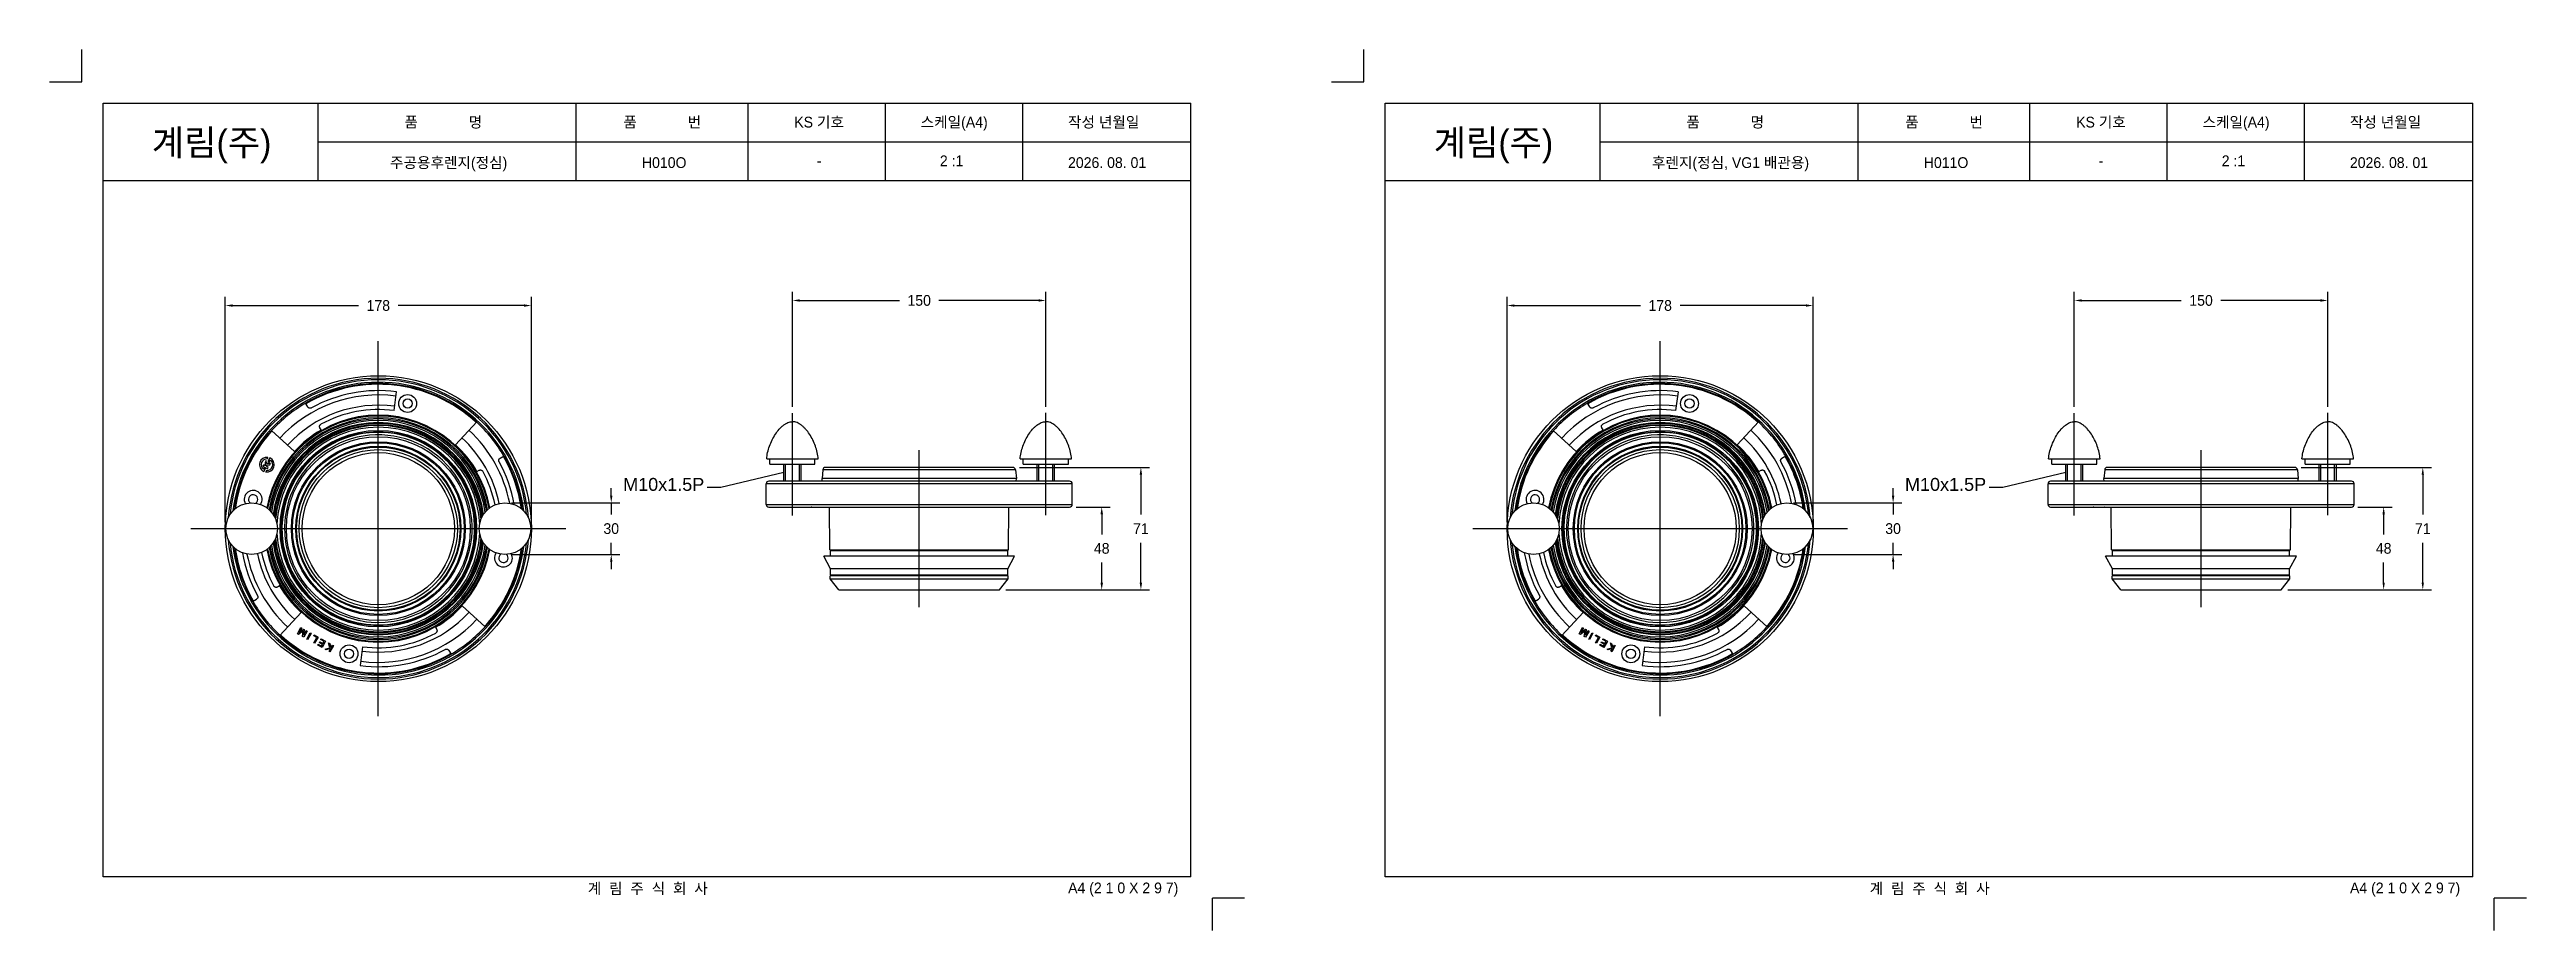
# Model space of a CAD drawing. Header units: millimetres. Extents: x 62 to 2943, y 43 to 1068.
import ezdxf
from ezdxf.enums import TextEntityAlignment as Align
from ezdxf.lldxf.tags import DXFTag

# ---------------------------------------------------------------- set-up
doc = ezdxf.new("R2010")
doc.units = ezdxf.units.MM
for name, color, linetype in [('MEMBER', 7, 'Continuous'), ('TEXT', 7, 'Continuous'), ('도각라인', 255, 'Continuous'), ('중심선', 1, 'DASHED'), ('치수선', 7, 'Continuous')]:
    doc.layers.add(name, color=color, linetype=linetype)
doc.styles.add('____', font='Gulim.ttf')
doc.styles.get("Standard").update_dxf_attribs({"font": 'arial.ttf'})
doc.styles.add('타이틀', font='H2GTRM.TTF', dxfattribs={"height": 25})
tags = doc.linetypes.add('DASHDOT', pattern=[70, 31, -13, 13, -13]).pattern_tags.tags
tags[10:11] = [DXFTag(74, 4), DXFTag(75, 0), DXFTag(340, '0'), DXFTag(46, 0.0), DXFTag(50, 0.0), DXFTag(44, 0.0), DXFTag(45, 0.0)]
tags[8:9] = [DXFTag(74, 4), DXFTag(75, 0), DXFTag(340, '0'), DXFTag(46, 0.0), DXFTag(50, 0.0), DXFTag(44, 0.0), DXFTag(45, 0.0)]
tags[6:7] = [DXFTag(74, 4), DXFTag(75, 0), DXFTag(340, '0'), DXFTag(46, 0.0), DXFTag(50, 0.0), DXFTag(44, 0.0), DXFTag(45, 0.0)]
tags[4:5] = [DXFTag(74, 4), DXFTag(75, 0), DXFTag(340, '0'), DXFTag(46, 0.0), DXFTag(50, 0.0), DXFTag(44, 0.0), DXFTag(45, 0.0)]
tags = doc.linetypes.add('DASHED', pattern=[25.72, 12.86, -12.86]).pattern_tags.tags
tags[6:7] = [DXFTag(74, 4), DXFTag(75, 0), DXFTag(340, '0'), DXFTag(46, 0.0), DXFTag(50, 0.0), DXFTag(44, 0.0), DXFTag(45, 0.0)]
tags[4:5] = [DXFTag(74, 4), DXFTag(75, 0), DXFTag(340, '0'), DXFTag(46, 0.0), DXFTag(50, 0.0), DXFTag(44, 0.0), DXFTag(45, 0.0)]
doc.dimstyles.new('ISO-25', dxfattribs={"dimtxt": 2.5, "dimasz": 2.5, "dimexe": 1.25, "dimexo": 0.625, "dimtad": 1, "dimtxsty": 'Standard', "dimcen": 2.5, "dimadec": 0, "dimazin": 0, "dimtfac": 1, "dimtmove": 0, "dimatfit": 3, "dimfxl": 0, "dimarcsym": 0})
doc.dimstyles.new('MSADIM', dxfattribs={"dimtxt": 33, "dimasz": 17, "dimexe": 10, "dimexo": 7.5, "dimgap": 10, "dimtad": 0, "dimtih": 1, "dimtoh": 1, "dimdec": 0, "dimzin": 1, "dimdsep": 46, "dimtxsty": '____', "dimcen": 11.25, "dimadec": 0, "dimazin": 0, "dimtfac": 1, "dimtdec": 0, "dimtix": 1, "dimtmove": 0, "dimatfit": 3, "dimfxl": 0, "dimtolj": 1, "dimtzin": 1, "dimarcsym": 0})

# ---------------------------------------------------------------- blocks, each defined once
blk = doc.blocks.new('*D279')
at = {"layer": '치수선', "color": 0, "linetype": 'Continuous', "lineweight": -2, "transparency": 16777216}
for p, q in [((266.5, 518.4), (266.5, 780.5)), ((622.5, 518.4), (622.5, 780.5)), ((275, 770.5), (421.4, 770.5)), ((614, 770.5), (467.5, 770.5))]:
    blk.add_line(p, q, dxfattribs=at)
at = {"layer": '치수선', "color": 0, "linetype": 'Continuous', "transparency": 16777216}
for points in [[(275, 771.9), (275, 769.1), (266.5, 770.5)], [(614, 771.9), (614, 769.1), (622.5, 770.5)]]:
    blk.add_solid(points, dxfattribs=at)
at = {"layer": '치수선', "color": 0, "linetype": 'Continuous', "transparency": 16777216, "insert": (444.5, 770.5), "char_height": 12.5, "attachment_point": 5, "style": '____'}
blk.add_mtext('\\A1;178', dxfattribs=at)
blk = doc.blocks.new('*D280')
at = {"layer": '치수선', "color": 0, "linetype": 'Continuous', "lineweight": -2, "transparency": 16777216}
for p, q in [((715.4, 549.4), (715.4, 557.9)), ((599.3, 540.9), (725.4, 540.9)), ((715.4, 540.9), (715.4, 527.3)), ((715.4, 480.9), (715.4, 494.5)), ((599.3, 480.9), (725.4, 480.9)), ((715.4, 472.4), (715.4, 463.9))]:
    blk.add_line(p, q, dxfattribs=at)
at = {"layer": '치수선', "color": 0, "linetype": 'Continuous', "transparency": 16777216}
for points in [[(714, 549.4), (716.8, 549.4), (715.4, 540.9)], [(714, 472.4), (716.8, 472.4), (715.4, 480.9)]]:
    blk.add_solid(points, dxfattribs=at)
at = {"layer": '치수선', "color": 0, "linetype": 'Continuous', "transparency": 16777216, "insert": (715.4, 510.9), "char_height": 12.5, "attachment_point": 5, "style": '____'}
blk.add_mtext('\\A1;30', dxfattribs=at)
blk = doc.blocks.new('*D281')
at = {"layer": '치수선', "color": 0, "linetype": 'Continuous', "lineweight": -2, "transparency": 16777216}
for p, q in [((926.2, 652.8), (926.2, 786.4)), ((1220.9, 652.8), (1220.9, 786.4)), ((934.7, 776.4), (1050.6, 776.4)), ((1212.4, 776.4), (1096.5, 776.4))]:
    blk.add_line(p, q, dxfattribs=at)
at = {"layer": '치수선', "color": 0, "linetype": 'Continuous', "transparency": 16777216}
for points in [[(934.7, 777.8), (934.7, 775), (926.2, 776.4)], [(1212.4, 777.8), (1212.4, 775), (1220.9, 776.4)]]:
    blk.add_solid(points, dxfattribs=at)
at = {"layer": '치수선', "color": 0, "linetype": 'Continuous', "transparency": 16777216, "insert": (1073.6, 776.4), "char_height": 12.5, "attachment_point": 5, "style": '____'}
blk.add_mtext('\\A1;150', dxfattribs=at)
blk = doc.blocks.new('*D282')
at = {"layer": '치수선', "color": 0, "linetype": 'Continuous', "lineweight": -2, "transparency": 16777216}
for p, q in [((1256.1, 536.1), (1295.9, 536.1)), ((1285.9, 527.6), (1285.9, 504.3)), ((1285.9, 448.2), (1285.9, 471.5)), ((1174.4, 439.7), (1295.9, 439.7))]:
    blk.add_line(p, q, dxfattribs=at)
at = {"layer": '치수선', "color": 0, "linetype": 'Continuous', "transparency": 16777216}
for points in [[(1284.5, 527.6), (1287.4, 527.6), (1285.9, 536.1)], [(1284.5, 448.2), (1287.4, 448.2), (1285.9, 439.7)]]:
    blk.add_solid(points, dxfattribs=at)
at = {"layer": '치수선', "color": 0, "linetype": 'Continuous', "transparency": 16777216, "insert": (1285.9, 487.9), "char_height": 12.5, "attachment_point": 5, "style": '____'}
blk.add_mtext('\\A1;48', dxfattribs=at)
blk = doc.blocks.new('*D283')
at = {"layer": '치수선', "color": 0, "linetype": 'Continuous', "lineweight": -2, "transparency": 16777216}
for p, q in [((1190.1, 582.1), (1341.5, 582.1)), ((1331.5, 573.6), (1331.5, 527.3)), ((1331.5, 448.2), (1331.5, 494.5)), ((1174.4, 439.7), (1341.5, 439.7))]:
    blk.add_line(p, q, dxfattribs=at)
at = {"layer": '치수선', "color": 0, "linetype": 'Continuous', "transparency": 16777216}
for points in [[(1330, 573.6), (1332.9, 573.6), (1331.5, 582.1)], [(1330, 448.2), (1332.9, 448.2), (1331.5, 439.7)]]:
    blk.add_solid(points, dxfattribs=at)
at = {"layer": '치수선', "color": 0, "linetype": 'Continuous', "transparency": 16777216, "insert": (1331.5, 510.9), "char_height": 12.5, "attachment_point": 5, "style": '____'}
blk.add_mtext('\\A1;71', dxfattribs=at)
blk = doc.blocks.new('*D289')
at = {"layer": '치수선', "color": 0, "linetype": 'Continuous', "lineweight": -2, "transparency": 16777216}
for p, q in [((1757.5, 518.4), (1757.5, 780.5)), ((2113.5, 518.4), (2113.5, 780.5)), ((1766, 770.5), (1912.4, 770.5)), ((2105, 770.5), (1958.6, 770.5))]:
    blk.add_line(p, q, dxfattribs=at)
at = {"layer": '치수선', "color": 0, "linetype": 'Continuous', "transparency": 16777216}
for points in [[(1766, 771.9), (1766, 769.1), (1757.5, 770.5)], [(2105, 771.9), (2105, 769.1), (2113.5, 770.5)]]:
    blk.add_solid(points, dxfattribs=at)
at = {"layer": '치수선', "color": 0, "linetype": 'Continuous', "transparency": 16777216, "insert": (1935.5, 770.5), "char_height": 12.5, "attachment_point": 5, "style": '____'}
blk.add_mtext('\\A1;178', dxfattribs=at)
blk = doc.blocks.new('*D290')
at = {"layer": '치수선', "color": 0, "linetype": 'Continuous', "lineweight": -2, "transparency": 16777216}
for p, q in [((2206.4, 549.4), (2206.4, 557.9)), ((2090.4, 540.9), (2216.4, 540.9)), ((2206.4, 540.9), (2206.4, 527.3)), ((2206.4, 480.9), (2206.4, 494.5)), ((2090.4, 480.9), (2216.4, 480.9)), ((2206.4, 472.4), (2206.4, 463.9))]:
    blk.add_line(p, q, dxfattribs=at)
at = {"layer": '치수선', "color": 0, "linetype": 'Continuous', "transparency": 16777216}
for points in [[(2205, 549.4), (2207.9, 549.4), (2206.4, 540.9)], [(2205, 472.4), (2207.9, 472.4), (2206.4, 480.9)]]:
    blk.add_solid(points, dxfattribs=at)
at = {"layer": '치수선', "color": 0, "linetype": 'Continuous', "transparency": 16777216, "insert": (2206.4, 510.9), "char_height": 12.5, "attachment_point": 5, "style": '____'}
blk.add_mtext('\\A1;30', dxfattribs=at)
blk = doc.blocks.new('*D291')
at = {"layer": '치수선', "color": 0, "linetype": 'Continuous', "lineweight": -2, "transparency": 16777216}
for p, q in [((2417.2, 652.8), (2417.2, 786.4)), ((2712, 652.8), (2712, 786.4)), ((2425.7, 776.4), (2541.6, 776.4)), ((2703.5, 776.4), (2587.6, 776.4))]:
    blk.add_line(p, q, dxfattribs=at)
at = {"layer": '치수선', "color": 0, "linetype": 'Continuous', "transparency": 16777216}
for points in [[(2425.7, 777.8), (2425.7, 775), (2417.2, 776.4)], [(2703.5, 777.8), (2703.5, 775), (2712, 776.4)]]:
    blk.add_solid(points, dxfattribs=at)
at = {"layer": '치수선', "color": 0, "linetype": 'Continuous', "transparency": 16777216, "insert": (2564.6, 776.4), "char_height": 12.5, "attachment_point": 5, "style": '____'}
blk.add_mtext('\\A1;150', dxfattribs=at)
blk = doc.blocks.new('*D292')
at = {"layer": '치수선', "color": 0, "linetype": 'Continuous', "lineweight": -2, "transparency": 16777216}
for p, q in [((2747.1, 536.1), (2787, 536.1)), ((2777, 527.6), (2777, 504.3)), ((2777, 448.2), (2777, 471.5)), ((2665.4, 439.7), (2787, 439.7))]:
    blk.add_line(p, q, dxfattribs=at)
at = {"layer": '치수선', "color": 0, "linetype": 'Continuous', "transparency": 16777216}
for points in [[(2775.6, 527.6), (2778.4, 527.6), (2777, 536.1)], [(2775.6, 448.2), (2778.4, 448.2), (2777, 439.7)]]:
    blk.add_solid(points, dxfattribs=at)
at = {"layer": '치수선', "color": 0, "linetype": 'Continuous', "transparency": 16777216, "insert": (2777, 487.9), "char_height": 12.5, "attachment_point": 5, "style": '____'}
blk.add_mtext('\\A1;48', dxfattribs=at)
blk = doc.blocks.new('*D293')
at = {"layer": '치수선', "color": 0, "linetype": 'Continuous', "lineweight": -2, "transparency": 16777216}
for p, q in [((2681.2, 582.1), (2832.5, 582.1)), ((2822.5, 573.6), (2822.5, 527.3)), ((2822.5, 448.2), (2822.5, 494.5)), ((2665.4, 439.7), (2832.5, 439.7))]:
    blk.add_line(p, q, dxfattribs=at)
at = {"layer": '치수선', "color": 0, "linetype": 'Continuous', "transparency": 16777216}
for points in [[(2821.1, 573.6), (2823.9, 573.6), (2822.5, 582.1)], [(2821.1, 448.2), (2823.9, 448.2), (2822.5, 439.7)]]:
    blk.add_solid(points, dxfattribs=at)
at = {"layer": '치수선', "color": 0, "linetype": 'Continuous', "transparency": 16777216, "insert": (2822.5, 510.9), "char_height": 12.5, "attachment_point": 5, "style": '____'}
blk.add_mtext('\\A1;71', dxfattribs=at)

msp = doc.modelspace()

# ---------------------------------------------------------------- linework, layer by layer
at = {"linetype": 'Continuous'}
for p, q in [((462.8, 648.3), (465.6, 670.1)), ((1953.8, 648.3), (1956.6, 670.1)), ((362.5, 652.5), (359.9, 657.1)), ((534.1, 608.6), (558.9, 635.1)), ((1853.5, 652.5), (1850.9, 657.1)), ((2025.2, 608.6), (2049.9, 635.1)), ((346.8, 600.6), (320.2, 625.3)), ((378, 625.7), (376.6, 628.2)), ((1837.8, 600.6), (1811.2, 625.3)), ((1869.1, 625.7), (1867.6, 628.2)), ((311.2, 585.2), (310.3, 583.6)), ((310.3, 583.6), (315.6, 580.6)), ((311.8, 581.9), (310.7, 580.1)), ((313.2, 584), (311.2, 585.2)), ((311.4, 577.5), (313.4, 581)), ((313.4, 581), (311.8, 581.9)), ((314.2, 590.2), (312.9, 587.9)), ((312.9, 587.9), (313.2, 584)), ((314.5, 578.7), (313.5, 576.9)), ((314.5, 586.9), (314.2, 590.2)), ((319.2, 586.9), (314.5, 586.9)), ((314.9, 583.1), (314.8, 585)), ((314.8, 585), (318.2, 585)), ((316.5, 582.2), (314.9, 583.1)), ((315.2, 592.1), (316.2, 593.8)), ((315.6, 580.6), (316.5, 582.2)), ((318.3, 593.2), (316, 589.2)), ((316, 589.2), (317.6, 588.3)), ((317.6, 588.3), (319, 590.7)), ((318.2, 585), (319.2, 586.9)), ((559.2, 577.3), (561.8, 578.8)), ((586.1, 592.8), (590.7, 595.5)), ((896.2, 592.1), (956.2, 592.1)), ((900, 586.1), (900, 592.1)), ((900, 586.1), (952.4, 586.1)), ((916.2, 566.5), (916.2, 586.1)), ((936.2, 566.5), (936.2, 586.1)), ((952.4, 586.1), (952.4, 592.1)), ((961.5, 579.4), (960.6, 569.1)), ((1185.6, 579.4), (961.5, 579.4)), ((1182.6, 582.1), (964.5, 582.1)), ((1185.6, 579.4), (1186.6, 569.1)), ((1190.9, 592.1), (1250.9, 592.1)), ((1194.7, 586.1), (1194.7, 592.1)), ((1194.7, 586.1), (1247.1, 586.1)), ((1210.9, 566.5), (1210.9, 586.1)), ((1230.9, 566.5), (1230.9, 586.1)), ((1247.1, 586.1), (1247.1, 592.1)), ((2050.3, 577.3), (2052.8, 578.8)), ((2077.1, 592.8), (2081.7, 595.5)), ((2387.2, 592.1), (2447.2, 592.1)), ((2391, 586.1), (2391, 592.1)), ((2391, 586.1), (2443.4, 586.1)), ((2407.2, 566.5), (2407.2, 586.1)), ((2427.2, 566.5), (2427.2, 586.1)), ((2443.4, 586.1), (2443.4, 592.1)), ((2452.5, 579.4), (2451.6, 569.1)), ((2676.6, 579.4), (2452.5, 579.4)), ((2673.7, 582.1), (2455.5, 582.1)), ((2676.6, 579.4), (2677.6, 569.1)), ((2682, 592.1), (2742, 592.1)), ((2685.8, 586.1), (2685.8, 592.1)), ((2685.8, 586.1), (2738.2, 586.1)), ((2702, 566.5), (2702, 586.1)), ((2722, 566.5), (2722, 586.1)), ((2738.2, 586.1), (2738.2, 592.1)), ((895.6, 539.1), (895.6, 563.1)), ((1251.6, 563.1), (895.6, 563.1)), ((1248.6, 566.1), (898.6, 566.1)), ((910.7, 566.1), (910.7, 566.5)), ((910.7, 566.5), (941.7, 566.5)), ((941.7, 566.1), (941.7, 566.5)), ((960.8, 566.1), (960.6, 569.1)), ((1186.6, 569.1), (960.6, 569.1)), ((1186.3, 566.1), (1186.6, 569.1)), ((1205.4, 566.5), (1236.4, 566.5)), ((1205.4, 566.1), (1205.4, 566.5)), ((1236.4, 566.1), (1236.4, 566.5)), ((1251.6, 539.1), (1251.6, 563.1)), ((2386.6, 539.1), (2386.6, 563.1)), ((2742.6, 563.1), (2386.6, 563.1)), ((2739.6, 566.1), (2389.6, 566.1)), ((2401.7, 566.1), (2401.7, 566.5)), ((2401.7, 566.5), (2432.7, 566.5)), ((2432.7, 566.1), (2432.7, 566.5)), ((2451.8, 566.1), (2451.6, 569.1)), ((2677.6, 569.1), (2451.6, 569.1)), ((2677.4, 566.1), (2677.6, 569.1)), ((2696.5, 566.5), (2727.5, 566.5)), ((2696.5, 566.1), (2696.5, 566.5)), ((2727.5, 566.1), (2727.5, 566.5)), ((2742.6, 539.1), (2742.6, 563.1)), ((895.6, 539.1), (1251.6, 539.1)), ((898.6, 536.1), (1248.6, 536.1)), ((948.7, 536.1), (948.1, 536.1)), ((961.2, 536.1), (961, 536.1)), ((969.6, 486.1), (969.1, 536.1)), ((1177.6, 486.1), (1178, 536.1)), ((1186, 536.1), (1186.2, 536.1)), ((1188.5, 536.1), (1189.1, 536.1)), ((1189.1, 536.1), (1189.1, 536.1)), ((1198.4, 536.1), (1199.1, 536.1)), ((2386.6, 539.1), (2742.6, 539.1)), ((2389.6, 536.1), (2739.6, 536.1)), ((2439.7, 536.1), (2439.1, 536.1)), ((2452.2, 536.1), (2452, 536.1)), ((2460.6, 486.1), (2460.1, 536.1)), ((2668.6, 486.1), (2669, 536.1)), ((2677, 536.1), (2677.2, 536.1)), ((2679.6, 536.1), (2680.2, 536.1)), ((2680.2, 536.1), (2680.2, 536.1)), ((2689.5, 536.1), (2690.1, 536.1)), ((970.6, 464.2), (962.6, 478.8)), ((1184.6, 478.8), (962.6, 478.8)), ((969.6, 486.1), (1177.6, 486.1)), ((970.6, 478.8), (970.6, 485.1)), ((1176.6, 485.1), (970.6, 485.1)), ((970.6, 457.1), (970.6, 464.2)), ((1176.6, 464.2), (970.6, 464.2)), ((978.6, 485.1), (978.6, 486.1)), ((1168.6, 485.1), (1168.6, 486.1)), ((1176.6, 478.8), (1176.6, 485.1)), ((1176.6, 464.2), (1184.6, 478.8)), ((1176.6, 457.1), (1176.6, 464.2)), ((2461.6, 464.2), (2453.6, 478.8)), ((2675.6, 478.8), (2453.6, 478.8)), ((2460.6, 486.1), (2668.6, 486.1)), ((2461.6, 478.8), (2461.6, 485.1)), ((2667.6, 485.1), (2461.6, 485.1)), ((2461.6, 457.1), (2461.6, 464.2)), ((2667.6, 464.2), (2461.6, 464.2)), ((2469.6, 485.1), (2469.6, 486.1)), ((2659.6, 485.1), (2659.6, 486.1)), ((2667.6, 478.8), (2667.6, 485.1)), ((2667.6, 464.2), (2675.6, 478.8)), ((2667.6, 457.1), (2667.6, 464.2)), ((329.7, 444.5), (327.1, 443)), ((970.2, 452.7), (970.2, 456.1)), ((1176.9, 456.1), (970.2, 456.1)), ((980.2, 439.7), (970.2, 452.7)), ((970.2, 452.7), (1176.9, 452.7)), ((970.6, 457.1), (1176.6, 457.1)), ((978.6, 456.1), (978.6, 457.1)), ((980.2, 439.7), (1166.9, 439.7)), ((1166.9, 439.7), (1176.9, 452.7)), ((1168.6, 456.1), (1168.6, 457.1)), ((1176.9, 452.7), (1176.9, 456.1)), ((1820.7, 444.5), (1818.2, 443)), ((2461.3, 452.7), (2461.3, 456.1)), ((2667.9, 456.1), (2461.3, 456.1)), ((2471.3, 439.7), (2461.3, 452.7)), ((2461.3, 452.7), (2667.9, 452.7)), ((2461.6, 457.1), (2667.6, 457.1)), ((2469.6, 456.1), (2469.6, 457.1)), ((2471.3, 439.7), (2657.9, 439.7)), ((2657.9, 439.7), (2667.9, 452.7)), ((2659.6, 456.1), (2659.6, 457.1)), ((2667.9, 452.7), (2667.9, 456.1)), ((298.3, 426.3), (302.9, 428.9)), ((330.1, 386.6), (354.8, 413.2)), ((568.7, 396.5), (542.2, 421.2)), ((1789.3, 426.3), (1793.9, 428.9)), ((1821.1, 386.6), (1845.8, 413.2)), ((2059.8, 396.5), (2033.2, 421.2)), ((350.3, 388.7), (354.3, 395.9)), ((351.8, 387.8), (350.3, 388.7)), ((357.1, 392.2), (351.8, 387.8)), ((355.4, 395.3), (352.3, 389.7)), ((352.3, 389.7), (357.5, 394.1)), ((354.3, 395.9), (355.4, 395.3)), ((356.2, 385.4), (357.1, 392.2)), ((357.7, 384.5), (356.2, 385.4)), ((357.5, 394.1), (358.4, 393.6)), ((358.4, 393.6), (357.6, 386.9)), ((357.6, 386.9), (360.6, 392.4)), ((361.7, 391.8), (357.7, 384.5)), ((360.6, 392.4), (361.7, 391.8)), ((361.3, 382.5), (365.3, 389.8)), ((362.2, 382), (361.3, 382.5)), ((366.2, 389.3), (362.2, 382)), ((365.3, 389.8), (366.2, 389.3)), ((369.3, 386.4), (369.8, 387.3)), ((372.8, 384.4), (369.3, 386.4)), ((369.3, 378.1), (372.8, 384.4)), ((370.4, 377.5), (369.3, 378.1)), ((369.8, 387.3), (374.4, 384.7)), ((374.4, 384.7), (370.4, 377.5)), ((374, 375.5), (374.5, 376.4)), ((379, 372.7), (374, 375.5)), ((374.5, 376.4), (378.5, 374.2)), ((375.8, 378.4), (376.3, 379.3)), ((379.6, 376.3), (375.8, 378.4)), ((376.3, 379.3), (380.1, 377.2)), ((377.4, 381.8), (378, 382.7)), ((381.5, 379.6), (377.4, 381.8)), ((378, 382.7), (383, 379.9)), ((378.5, 374.2), (379.6, 376.3)), ((383, 379.9), (379, 372.7)), ((380.1, 377.2), (381.5, 379.6)), ((386.6, 377.9), (388, 377.2)), ((388.2, 372.3), (386.6, 377.9)), ((388, 377.2), (389.4, 372.2)), ((392.2, 374.8), (388.2, 367.6)), ((389.4, 372.2), (391.2, 375.4)), ((391.2, 375.4), (392.2, 374.8)), ((510.9, 396.1), (512.4, 393.5)), ((1841.3, 388.7), (1845.3, 395.9)), ((1842.8, 387.8), (1841.3, 388.7)), ((1848.1, 392.2), (1842.8, 387.8)), ((1846.4, 395.3), (1843.3, 389.7)), ((1843.3, 389.7), (1848.6, 394.1)), ((1845.3, 395.9), (1846.4, 395.3)), ((1847.2, 385.4), (1848.1, 392.2)), ((1848.7, 384.5), (1847.2, 385.4)), ((1848.6, 394.1), (1849.5, 393.6)), ((1849.5, 393.6), (1848.6, 386.9)), ((1848.6, 386.9), (1851.6, 392.4)), ((1852.7, 391.8), (1848.7, 384.5)), ((1851.6, 392.4), (1852.7, 391.8)), ((1852.3, 382.5), (1856.3, 389.8)), ((1853.2, 382), (1852.3, 382.5)), ((1857.2, 389.3), (1853.2, 382)), ((1856.3, 389.8), (1857.2, 389.3)), ((1860.3, 386.4), (1860.8, 387.3)), ((1863.8, 384.4), (1860.3, 386.4)), ((1860.3, 378.1), (1863.8, 384.4)), ((1861.4, 377.5), (1860.3, 378.1)), ((1860.8, 387.3), (1865.4, 384.7)), ((1865.4, 384.7), (1861.4, 377.5)), ((1865.1, 375.5), (1865.6, 376.4)), ((1870.1, 372.7), (1865.1, 375.5)), ((1865.6, 376.4), (1869.5, 374.2)), ((1866.8, 378.4), (1867.3, 379.3)), ((1870.7, 376.3), (1866.8, 378.4)), ((1867.3, 379.3), (1871.2, 377.2)), ((1868.5, 381.8), (1869, 382.7)), ((1872.5, 379.6), (1868.5, 381.8)), ((1869, 382.7), (1874.1, 379.9)), ((1869.5, 374.2), (1870.7, 376.3)), ((1874.1, 379.9), (1870.1, 372.7)), ((1871.2, 377.2), (1872.5, 379.6)), ((1877.7, 377.9), (1879, 377.2)), ((1879.2, 372.3), (1877.7, 377.9)), ((1879, 377.2), (1880.4, 372.2)), ((1883.3, 374.8), (1879.3, 367.6)), ((1880.4, 372.2), (1882.2, 375.4)), ((1882.2, 375.4), (1883.3, 374.8)), ((2001.9, 396.1), (2003.4, 393.5)), ((382.6, 370.7), (388.2, 372.3)), ((384, 369.9), (382.6, 370.7)), ((389, 371.4), (384, 369.9)), ((387.2, 368.2), (389, 371.4)), ((388.2, 367.6), (387.2, 368.2)), ((426.1, 373.5), (423.4, 351.7)), ((526.4, 369.3), (529.1, 364.7)), ((1873.7, 370.7), (1879.2, 372.3)), ((1875, 369.9), (1873.7, 370.7)), ((1880, 371.4), (1875, 369.9)), ((1878.2, 368.2), (1880, 371.4)), ((1879.3, 367.6), (1878.2, 368.2)), ((1917.2, 373.5), (1914.4, 351.7)), ((2017.4, 369.3), (2020.1, 364.7))]:
    msp.add_line(p, q, dxfattribs=at)
for centre, radius in [((444.5, 510.9), 178), ((478.6, 656.5), 10.4), ((1935.5, 510.9), 178), ((1969.6, 656.5), 10.4), ((478.6, 656.5), 5.4), ((1969.6, 656.5), 5.4), ((444.5, 510.9), 114.3), ((444.5, 510.9), 113), ((444.5, 510.9), 106.9), ((444.5, 510.9), 101.1), ((444.5, 510.9), 99.8), ((444.5, 510.9), 95.9), ((444.5, 510.9), 95), ((1935.5, 510.9), 114.3), ((1935.5, 510.9), 113), ((1935.5, 510.9), 106.9), ((1935.5, 510.9), 101.1), ((1935.5, 510.9), 99.8), ((1935.5, 510.9), 95.9), ((1935.5, 510.9), 95), ((444.5, 510.9), 92), ((444.5, 510.9), 88.5), ((1935.5, 510.9), 92), ((1935.5, 510.9), 88.5), ((297.1, 510.9), 30), ((591.8, 510.9), 30), ((1788.1, 510.9), 30), ((2082.9, 510.9), 30), ((410.4, 365.3), 10.4), ((1901.4, 365.3), 10.4), ((410.4, 365.3), 5.4), ((1901.4, 365.3), 5.4)]:
    msp.add_circle(centre, radius, dxfattribs=at)
for centre, radius, start, end in [((444.5, 510.9), 175, 4.1734, 175.8304), ((444.5, 510.9), 173.3, 5.4363, 174.576), ((444.5, 510.9), 170.4, 6.9641, 173.0381), ((444.5, 510.9), 155.6, 82.4416, 137.3904), ((444.5, 510.9), 168.9, 47.3632, 120.061), ((444.5, 510.9), 168, 47.3649, 120.061), ((444.5, 510.9), 160.6, 82.4526, 119.0112), ((1935.5, 510.9), 175, 4.1734, 175.8304), ((1935.5, 510.9), 173.3, 5.4363, 174.576), ((1935.5, 510.9), 170.4, 6.9641, 173.0381), ((1935.5, 510.9), 155.6, 82.4416, 137.3904), ((1935.5, 510.9), 168.9, 47.3632, 120.061), ((1935.5, 510.9), 168, 47.3649, 120.061), ((1935.5, 510.9), 160.6, 82.4526, 119.0112), ((444.5, 510.9), 132, 10.585, 169.4141), ((444.5, 510.9), 131, 10.3768, 169.6284), ((444.5, 510.9), 129, 9.8662, 170.14), ((444.5, 510.9), 127.7, 9.4662, 170.5389), ((444.5, 510.9), 125.9, 8.793, 171.2099), ((444.5, 510.9), 168.7, 120.061, 137.3632), ((444.5, 510.9), 168.7, 120.061, 137.3635), ((444.5, 510.9), 123.4, 7.6493, 172.3512), ((444.5, 510.9), 143.6, 82.4127, 137.4195), ((444.5, 510.9), 138.6, 82.3988, 118.7933), ((444.5, 510.9), 168.7, 30.061, 47.3635), ((444.5, 510.9), 168.7, 30.061, 47.3632), ((1935.5, 510.9), 132, 10.585, 169.4141), ((1935.5, 510.9), 131, 10.3768, 169.6284), ((1935.5, 510.9), 129, 9.8662, 170.14), ((1935.5, 510.9), 127.7, 9.4662, 170.5389), ((1935.5, 510.9), 125.9, 8.793, 171.2099), ((1935.5, 510.9), 168.7, 120.061, 137.3632), ((1935.5, 510.9), 168.7, 120.061, 137.3635), ((1935.5, 510.9), 123.4, 7.6493, 172.3512), ((1935.5, 510.9), 143.6, 82.4127, 137.4195), ((1935.5, 510.9), 138.6, 82.3988, 118.7933), ((1935.5, 510.9), 168.7, 30.061, 47.3632), ((1935.5, 510.9), 168.7, 30.061, 47.3635), ((444.5, 510.9), 168.9, 137.3632, 172.4123), ((444.5, 510.9), 168, 137.3649, 172.0462), ((444.5, 510.9), 122.5, 7.1259, 172.8821), ((444.5, 510.9), 121, 6.1289, 173.8674), ((444.5, 510.9), 120, 5.2774, 174.7297), ((444.5, 510.9), 118, 2.5945, 177.3954), ((444.5, 510.9), 112.1, 346.8171, 166.8171), ((444.5, 510.9), 109.1, 346.8171, 166.8171), ((444.5, 510.9), 132.6, 120.061, 137.4517), ((444.5, 510.9), 132.6, 30.061, 47.4517), ((444.5, 510.9), 143.6, 11.7395, 47.4195), ((444.5, 510.9), 155.6, 10.9218, 47.3904), ((1935.5, 510.9), 168.9, 137.3632, 172.4123), ((1935.5, 510.9), 168, 137.3649, 172.0462), ((1935.5, 510.9), 122.5, 7.1259, 172.8821), ((1935.5, 510.9), 121, 6.1289, 173.8674), ((1935.5, 510.9), 120, 5.2774, 174.7297), ((1935.5, 510.9), 118, 2.5945, 177.3954), ((1935.5, 510.9), 112.1, 346.8171, 166.8171), ((1935.5, 510.9), 109.1, 346.8171, 166.8171), ((1935.5, 510.9), 132.6, 120.061, 137.4517), ((1935.5, 510.9), 132.6, 30.061, 47.4517), ((1935.5, 510.9), 143.6, 11.7395, 47.4195), ((1935.5, 510.9), 155.6, 10.9218, 47.3904), ((314.8, 585.4), 8.58, 81.0815, 246.1918), ((314.9, 585.4), 6.74, 87.1328, 232.2596), ((314.8, 585.4), 8.58, 260.9624, 66.3037), ((314.9, 585.4), 6.74, 267.1328, 52.2596), ((444.5, 510.9), 138.6, 11.5144, 28.7933), ((444.5, 510.9), 160.6, 10.0336, 29.0112), ((444.5, 510.9), 168, 7.9574, 30.061), ((444.5, 510.9), 168.9, 7.5792, 30.061), ((964.5, 579.1), 3, 90, 174.7255), ((1182.6, 579.1), 3, 5.2746, 90), ((1935.5, 510.9), 138.6, 11.5144, 28.7933), ((1935.5, 510.9), 160.6, 10.0336, 29.0112), ((1935.5, 510.9), 168, 7.9574, 30.061), ((1935.5, 510.9), 168.9, 7.5792, 30.061), ((2455.5, 579.1), 3, 90, 174.7255), ((2673.7, 579.1), 3, 5.2746, 90), ((298.9, 545), 10.4, 325.0723, 208.8659), ((298.9, 545), 5.4, 303.7082, 230.3194), ((898.6, 563.1), 3, 90, 180), ((1248.6, 563.1), 3, 0, 90), ((1789.9, 545), 10.4, 325.0723, 208.8659), ((1789.9, 545), 5.4, 303.7082, 230.3194), ((2389.6, 563.1), 3, 90, 180), ((2739.6, 563.1), 3, 0, 90), ((444.5, 510.9), 112.1, 166.8171, 346.8171), ((444.5, 510.9), 109.1, 166.8171, 346.8171), ((898.6, 539.1), 3, 180, 270), ((1248.6, 539.1), 3, 270, 0), ((1935.5, 510.9), 112.1, 166.8171, 346.8171), ((1935.5, 510.9), 109.1, 166.8171, 346.8171), ((2389.6, 539.1), 3, 180, 270), ((2739.6, 539.1), 3, 270, 0), ((444.5, 510.9), 175, 184.1734, 355.8304), ((444.5, 510.9), 173.3, 185.4363, 354.576), ((444.5, 510.9), 170.4, 186.9641, 353.0381), ((444.5, 510.9), 127.7, 189.4662, 350.5389), ((444.5, 510.9), 125.9, 188.793, 351.2099), ((444.5, 510.9), 123.4, 187.6493, 352.3512), ((444.5, 510.9), 122.5, 187.1259, 352.8821), ((444.5, 510.9), 121, 186.1289, 353.8674), ((444.5, 510.9), 120, 185.2774, 354.7297), ((444.5, 510.9), 118, 182.5945, 357.3954), ((1935.5, 510.9), 175, 184.1734, 355.8304), ((1935.5, 510.9), 173.3, 185.4363, 354.576), ((1935.5, 510.9), 170.4, 186.9641, 353.0381), ((1935.5, 510.9), 127.7, 189.4662, 350.5389), ((1935.5, 510.9), 125.9, 188.793, 351.2099), ((1935.5, 510.9), 123.4, 187.6493, 352.3512), ((1935.5, 510.9), 122.5, 187.1259, 352.8821), ((1935.5, 510.9), 121, 186.1289, 353.8674), ((1935.5, 510.9), 120, 185.2774, 354.7297), ((1935.5, 510.9), 118, 182.5945, 357.3954), ((444.5, 510.9), 168.9, 187.5792, 210.061), ((444.5, 510.9), 168, 187.9574, 210.061), ((444.5, 510.9), 160.6, 190.0336, 209.0112), ((444.5, 510.9), 155.6, 190.9218, 227.3904), ((444.5, 510.9), 143.6, 191.7395, 227.4195), ((444.5, 510.9), 138.6, 191.5144, 208.7933), ((444.5, 510.9), 132, 190.585, 349.4141), ((444.5, 510.9), 131, 190.3768, 349.6284), ((444.5, 510.9), 129, 189.8662, 350.14), ((444.5, 510.9), 168, 317.3649, 352.0462), ((444.5, 510.9), 168.9, 317.3632, 352.4123), ((590, 476.8), 10.4, 145.0723, 28.8659), ((590, 476.8), 5.4, 123.7082, 50.3194), ((1935.5, 510.9), 168.9, 187.5792, 210.061), ((1935.5, 510.9), 168, 187.9574, 210.061), ((1935.5, 510.9), 160.6, 190.0336, 209.0112), ((1935.5, 510.9), 155.6, 190.9218, 227.3904), ((1935.5, 510.9), 143.6, 191.7395, 227.4195), ((1935.5, 510.9), 138.6, 191.5144, 208.7933), ((1935.5, 510.9), 132, 190.585, 349.4141), ((1935.5, 510.9), 131, 190.3768, 349.6284), ((1935.5, 510.9), 129, 189.8662, 350.14), ((1935.5, 510.9), 168, 317.3649, 352.0462), ((1935.5, 510.9), 168.9, 317.3632, 352.4123), ((2081.1, 476.8), 10.4, 145.0723, 28.8659), ((2081.1, 476.8), 5.4, 123.7082, 50.3194), ((444.5, 510.9), 132.6, 210.061, 227.4517), ((1935.5, 510.9), 132.6, 210.061, 227.4517), ((444.5, 510.9), 168.7, 210.061, 227.3632), ((444.5, 510.9), 168.7, 210.061, 227.3635), ((444.5, 510.9), 155.6, 262.4416, 317.3904), ((444.5, 510.9), 143.6, 262.4127, 317.4195), ((444.5, 510.9), 132.6, 300.061, 317.4517), ((1935.5, 510.9), 168.7, 210.061, 227.3632), ((1935.5, 510.9), 168.7, 210.061, 227.3635), ((1935.5, 510.9), 155.6, 262.4416, 317.3904), ((1935.5, 510.9), 143.6, 262.4127, 317.4195), ((1935.5, 510.9), 132.6, 300.061, 317.4517), ((444.5, 510.9), 168.9, 227.3632, 300.061), ((444.5, 510.9), 168, 227.3649, 300.061), ((444.5, 510.9), 138.6, 262.3988, 298.7933), ((444.5, 510.9), 168.7, 300.061, 317.3632), ((444.5, 510.9), 168.7, 300.061, 317.3635), ((1935.5, 510.9), 168.9, 227.3632, 300.061), ((1935.5, 510.9), 168, 227.3649, 300.061), ((1935.5, 510.9), 138.6, 262.3988, 298.7933), ((1935.5, 510.9), 168.7, 300.061, 317.3632), ((1935.5, 510.9), 168.7, 300.061, 317.3635), ((444.5, 510.9), 160.6, 262.4526, 299.0112), ((1935.5, 510.9), 160.6, 262.4526, 299.0112)]:
    msp.add_arc(centre, radius, start, end, dxfattribs=at)
for points, knots in [([(366.6, 651.4), (366.4, 651.3), (366, 651.1), (365.3, 650.9), (364.5, 651), (363.8, 651.3), (363.3, 651.6), (362.8, 652), (362.6, 652.3), (362.5, 652.5)], [0, 0, 0, 0, 0.125139, 0.250419, 0.499437, 0.62459, 0.749636, 0.874866, 1, 1, 1, 1]), ([(896.2, 592.1), (896.4, 594.6), (897.2, 599.6), (899.4, 607), (902.4, 614.1), (906.2, 620.8), (909.9, 625.7), (913.1, 629.1), (915.6, 631.2), (918.2, 633), (920.8, 634.3), (923.5, 635.1), (925.3, 635.3), (926.2, 635.3)], [0, 0, 0, 0, 0.131909, 0.270203, 0.41037, 0.547649, 0.677527, 0.738555, 0.796515, 0.851293, 0.903039, 0.952274, 1, 1, 1, 1]), ([(956.2, 592.1), (956, 594.6), (955.2, 599.6), (953, 607), (950, 614.1), (946.2, 620.8), (942.5, 625.7), (939.2, 629.1), (936.8, 631.2), (934.2, 633), (931.6, 634.3), (928.9, 635.1), (927.1, 635.3), (926.2, 635.3)], [0, 0, 0, 0, 0.131909, 0.270203, 0.41037, 0.547649, 0.677527, 0.738555, 0.796515, 0.851293, 0.903039, 0.952274, 1, 1, 1, 1]), ([(1190.9, 592.1), (1191.1, 594.6), (1191.9, 599.6), (1194.1, 607), (1197.2, 614.1), (1200.9, 620.8), (1204.6, 625.7), (1207.9, 629.1), (1210.4, 631.2), (1212.9, 633), (1215.5, 634.3), (1218.2, 635.1), (1220, 635.3), (1220.9, 635.3)], [0, 0, 0, 0, 0.131909, 0.270203, 0.41037, 0.547649, 0.677527, 0.738555, 0.796515, 0.851293, 0.903039, 0.952274, 1, 1, 1, 1]), ([(1250.9, 592.1), (1250.7, 594.6), (1249.9, 599.6), (1247.7, 607), (1244.7, 614.1), (1240.9, 620.8), (1237.2, 625.7), (1234, 629.1), (1231.5, 631.2), (1229, 633), (1226.3, 634.3), (1223.7, 635.1), (1221.8, 635.3), (1220.9, 635.3)], [0, 0, 0, 0, 0.131909, 0.270203, 0.41037, 0.547649, 0.677527, 0.738555, 0.796515, 0.851293, 0.903039, 0.952274, 1, 1, 1, 1]), ([(1857.6, 651.4), (1857.4, 651.3), (1857.1, 651.1), (1856.3, 650.9), (1855.5, 651), (1854.8, 651.3), (1854.3, 651.6), (1853.9, 652), (1853.6, 652.3), (1853.5, 652.5)], [0, 0, 0, 0, 0.125139, 0.250419, 0.499437, 0.62459, 0.749636, 0.874866, 1, 1, 1, 1]), ([(2387.2, 592.1), (2387.4, 594.6), (2388.2, 599.6), (2390.4, 607), (2393.5, 614.1), (2397.2, 620.8), (2400.9, 625.7), (2404.2, 629.1), (2406.7, 631.2), (2409.2, 633), (2411.8, 634.3), (2414.5, 635.1), (2416.3, 635.3), (2417.2, 635.3)], [0, 0, 0, 0, 0.131909, 0.270203, 0.41037, 0.547649, 0.677527, 0.738555, 0.796515, 0.851293, 0.903039, 0.952274, 1, 1, 1, 1]), ([(2447.2, 592.1), (2447, 594.6), (2446.2, 599.6), (2444, 607), (2441, 614.1), (2437.2, 620.8), (2433.5, 625.7), (2430.3, 629.1), (2427.8, 631.2), (2425.2, 633), (2422.6, 634.3), (2419.9, 635.1), (2418.1, 635.3), (2417.2, 635.3)], [0, 0, 0, 0, 0.131909, 0.270203, 0.41037, 0.547649, 0.677527, 0.738555, 0.796515, 0.851293, 0.903039, 0.952274, 1, 1, 1, 1]), ([(2682, 592.1), (2682.2, 594.6), (2683, 599.6), (2685.2, 607), (2688.2, 614.1), (2692, 620.8), (2695.7, 625.7), (2698.9, 629.1), (2701.4, 631.2), (2703.9, 633), (2706.6, 634.3), (2709.2, 635.1), (2711.1, 635.3), (2712, 635.3)], [0, 0, 0, 0, 0.131909, 0.270203, 0.41037, 0.547649, 0.677527, 0.738555, 0.796515, 0.851293, 0.903039, 0.952274, 1, 1, 1, 1]), ([(2742, 592.1), (2741.8, 594.6), (2741, 599.6), (2738.8, 607), (2735.7, 614.1), (2732, 620.8), (2728.3, 625.7), (2725, 629.1), (2722.5, 631.2), (2720, 633), (2717.4, 634.3), (2714.7, 635.1), (2712.9, 635.3), (2712, 635.3)], [0, 0, 0, 0, 0.131909, 0.270203, 0.41037, 0.547649, 0.677527, 0.738555, 0.796515, 0.851293, 0.903039, 0.952274, 1, 1, 1, 1]), ([(376.6, 628.2), (376.5, 628.4), (376.3, 628.8), (376.1, 629.4), (376.1, 630), (376.2, 630.5), (376.4, 631.1), (376.8, 631.6), (377.2, 632), (377.5, 632.3), (377.7, 632.4)], [0, 0, 0, 0, 0.125016, 0.250017, 0.374985, 0.499991, 0.624977, 0.749953, 0.874975, 1, 1, 1, 1]), ([(1867.6, 628.2), (1867.5, 628.4), (1867.3, 628.8), (1867.2, 629.4), (1867.2, 630), (1867.3, 630.5), (1867.5, 631.1), (1867.8, 631.6), (1868.2, 632), (1868.6, 632.3), (1868.7, 632.4)], [0, 0, 0, 0, 0.125016, 0.250017, 0.374985, 0.499991, 0.624977, 0.749953, 0.874975, 1, 1, 1, 1]), ([(561.8, 578.8), (562, 578.9), (562.3, 579.1), (562.9, 579.2), (563.5, 579.2), (564.1, 579.1), (564.7, 578.9), (565.2, 578.6), (565.6, 578.2), (565.9, 577.8), (565.9, 577.7)], [0, 0, 0, 0, 0.125016, 0.250017, 0.374985, 0.499991, 0.624977, 0.749953, 0.874975, 1, 1, 1, 1]), ([(584.9, 588.8), (584.8, 589), (584.7, 589.3), (584.5, 590.1), (584.6, 590.9), (584.9, 591.6), (585.2, 592.1), (585.6, 592.5), (585.9, 592.7), (586.1, 592.8)], [0, 0, 0, 0, 0.125139, 0.250419, 0.499437, 0.62459, 0.749636, 0.874866, 1, 1, 1, 1]), ([(2052.8, 578.8), (2053, 578.9), (2053.4, 579.1), (2054, 579.2), (2054.6, 579.2), (2055.2, 579.1), (2055.7, 578.9), (2056.2, 578.6), (2056.7, 578.2), (2056.9, 577.8), (2057, 577.7)], [0, 0, 0, 0, 0.125016, 0.250017, 0.374985, 0.499991, 0.624977, 0.749953, 0.874975, 1, 1, 1, 1]), ([(2076, 588.8), (2075.9, 589), (2075.7, 589.3), (2075.5, 590.1), (2075.6, 590.9), (2075.9, 591.6), (2076.2, 592.1), (2076.6, 592.5), (2076.9, 592.7), (2077.1, 592.8)], [0, 0, 0, 0, 0.125139, 0.250419, 0.499437, 0.62459, 0.749636, 0.874866, 1, 1, 1, 1]), ([(304, 433), (304.1, 432.8), (304.2, 432.5), (304.4, 431.7), (304.3, 430.9), (304.1, 430.2), (303.8, 429.7), (303.3, 429.3), (303, 429), (302.9, 428.9)], [0, 0, 0, 0, 0.125139, 0.250419, 0.499437, 0.62459, 0.749636, 0.874866, 1, 1, 1, 1]), ([(327.1, 443), (327, 442.9), (326.6, 442.7), (326, 442.6), (325.4, 442.5), (324.8, 442.7), (324.2, 442.9), (323.7, 443.2), (323.3, 443.6), (323.1, 443.9), (323, 444.1)], [0, 0, 0, 0, 0.125016, 0.250017, 0.374985, 0.499991, 0.624977, 0.749953, 0.874975, 1, 1, 1, 1]), ([(1795, 433), (1795.1, 432.8), (1795.3, 432.5), (1795.4, 431.7), (1795.4, 430.9), (1795.1, 430.2), (1794.8, 429.7), (1794.4, 429.3), (1794.1, 429), (1793.9, 428.9)], [0, 0, 0, 0, 0.125139, 0.250419, 0.499437, 0.62459, 0.749636, 0.874866, 1, 1, 1, 1]), ([(1818.2, 443), (1818, 442.9), (1817.6, 442.7), (1817, 442.6), (1816.4, 442.5), (1815.8, 442.7), (1815.3, 442.9), (1814.8, 443.2), (1814.3, 443.6), (1814.1, 443.9), (1814, 444.1)], [0, 0, 0, 0, 0.125016, 0.250017, 0.374985, 0.499991, 0.624977, 0.749953, 0.874975, 1, 1, 1, 1]), ([(512.4, 393.5), (512.5, 393.4), (512.6, 393), (512.8, 392.4), (512.8, 391.8), (512.7, 391.2), (512.5, 390.7), (512.2, 390.2), (511.7, 389.7), (511.4, 389.5), (511.2, 389.4)], [0, 0, 0, 0, 0.125016, 0.250017, 0.374985, 0.499991, 0.624977, 0.749953, 0.874975, 1, 1, 1, 1]), ([(2003.4, 393.5), (2003.5, 393.4), (2003.7, 393), (2003.8, 392.4), (2003.8, 391.8), (2003.7, 391.2), (2003.5, 390.7), (2003.2, 390.2), (2002.8, 389.7), (2002.4, 389.5), (2002.3, 389.4)], [0, 0, 0, 0, 0.125016, 0.250017, 0.374985, 0.499991, 0.624977, 0.749953, 0.874975, 1, 1, 1, 1]), ([(522.4, 370.4), (522.5, 370.5), (522.9, 370.7), (523.7, 370.8), (524.4, 370.8), (525.2, 370.5), (525.7, 370.2), (526.1, 369.8), (526.3, 369.5), (526.4, 369.3)], [0, 0, 0, 0, 0.125139, 0.250419, 0.499437, 0.62459, 0.749636, 0.874866, 1, 1, 1, 1]), ([(2013.4, 370.4), (2013.6, 370.5), (2013.9, 370.7), (2014.7, 370.8), (2015.5, 370.8), (2016.2, 370.5), (2016.7, 370.2), (2017.1, 369.8), (2017.4, 369.5), (2017.4, 369.3)], [0, 0, 0, 0, 0.125139, 0.250419, 0.499437, 0.62459, 0.749636, 0.874866, 1, 1, 1, 1])]:
    msp.add_open_spline(points, degree=3, knots=knots, dxfattribs=at)
at = {"layer": 'MEMBER', "color": 2, "linetype": 'Continuous'}
for p, q in [((918.2, 566.5), (918.2, 586.1)), ((934.2, 566.5), (934.2, 586.1)), ((1212.9, 566.5), (1212.9, 586.1)), ((1228.9, 566.5), (1228.9, 586.1)), ((2409.2, 566.5), (2409.2, 586.1)), ((2425.2, 566.5), (2425.2, 586.1)), ((2704, 566.5), (2704, 586.1)), ((2720, 566.5), (2720, 586.1))]:
    msp.add_line(p, q, dxfattribs=at)
at = {"layer": '도각라인', "color": 7}
for p, q in [((99.6, 1030.9), (99.6, 1068.4)), ((1590.6, 1030.9), (1590.6, 1068.4)), ((62.1, 1030.9), (99.6, 1030.9)), ((1553.1, 1030.9), (1590.6, 1030.9)), ((124.6, 105.9), (124.6, 1005.9)), ((124.6, 1005.9), (1389.6, 1005.9)), ((374.6, 915.9), (374.6, 1005.9)), ((674.6, 915.9), (674.6, 1005.9)), ((874.6, 915.9), (874.6, 1005.9)), ((1034.3, 915.9), (1034.3, 1005.9)), ((1194, 915.9), (1194, 1005.9)), ((1389.6, 105.9), (1389.6, 1005.9)), ((1615.6, 105.9), (1615.6, 1005.9)), ((1615.6, 1005.9), (2880.6, 1005.9)), ((1865.6, 915.9), (1865.6, 1005.9)), ((2165.6, 915.9), (2165.6, 1005.9)), ((2365.6, 915.9), (2365.6, 1005.9)), ((2525.3, 915.9), (2525.3, 1005.9)), ((2685.1, 915.9), (2685.1, 1005.9)), ((2880.6, 105.9), (2880.6, 1005.9)), ((374.6, 960.9), (1389.6, 960.9)), ((1865.6, 960.9), (2880.6, 960.9)), ((124.6, 915.9), (1389.6, 915.9)), ((1615.6, 915.9), (2880.6, 915.9)), ((1389.6, 105.9), (124.6, 105.9)), ((2880.6, 105.9), (1615.6, 105.9)), ((1452.1, 80.9), (1414.6, 80.9)), ((1414.6, 43.4), (1414.6, 80.9)), ((2943.1, 80.9), (2905.6, 80.9)), ((2905.6, 43.4), (2905.6, 80.9))]:
    msp.add_line(p, q, dxfattribs=at)
at = {"layer": '중심선', "linetype": 'DASHDOT'}
for p, q in [((444.5, 292.9), (444.5, 728.9)), ((1935.5, 292.9), (1935.5, 728.9)), ((926.2, 526.1), (926.2, 645.3)), ((1220.9, 526.5), (1220.9, 645.7)), ((2417.2, 526.1), (2417.2, 645.3)), ((2712, 526.5), (2712, 645.7)), ((1073.6, 419.7), (1073.6, 602.1)), ((2564.6, 419.7), (2564.6, 602.1)), ((226.5, 510.9), (662.5, 510.9)), ((1717.5, 510.9), (2153.5, 510.9))]:
    msp.add_line(p, q, dxfattribs=at)

# ---------------------------------------------------------------- texts
at = {"layer": 'TEXT', "style": '타이틀'}
for s, p in [('품             명', (520.1, 983.9)), ('품             번', (774.7, 983.9)), ('KS 기호', (957.2, 983.9)), ('스케일(A4)', (1114.3, 983.9)), ('작성 년월일', (1288.2, 983.9)), ('품             명', (2011.1, 983.9)), ('품             번', (2265.7, 983.9)), ('KS 기호', (2448.2, 983.9)), ('스케일(A4)', (2605.3, 983.9)), ('작성 년월일', (2779.2, 983.9)), ('주공용후렌지(정심)', (526.3, 936.8)), ('H010O', (777, 936.8)), ('-', (957.2, 938.9)), ('2 :1', (1111.3, 938.9)), ('2026. 08. 01', (1292.2, 936.8)), ('후렌지(정심, VG1 배관용)', (2017.3, 936.8)), ('H011O', (2268, 936.8)), ('-', (2448.2, 938.9)), ('2 :1', (2602.3, 938.9)), ('2026. 08. 01', (2783.2, 936.8)), ('계  림  주  식  회  사', (757.9, 92.2)), ('계  림  주  식  회  사', (2248.9, 92.2))]:
    msp.add_text(s, height=12.5, dxfattribs=at).set_placement(p, align=Align.MIDDLE_CENTER)
for p in [(181, 945.1), (1672, 945.1)]:
    msp.add_text('계림(주)', height=30, dxfattribs=at).set_placement(p)
for p in [(1375, 92.9), (2866, 92.9)]:
    msp.add_text('A4 (2 1 0 X 2 9 7)', height=12.5, dxfattribs=at).set_placement(p, align=Align.MIDDLE_RIGHT)
at = {"layer": '치수선', "linetype": 'Continuous', "char_height": 15, "attachment_point": 9}
for insert in [(823.6, 554.7), (2314.6, 554.7)]:
    msp.add_mtext('M10x1.5P', dxfattribs=dict(at, insert=insert))

# ---------------------------------------------------------------- dimensions: what is measured, and where the dimension line sits
at = {"layer": '치수선', "linetype": 'Continuous'}
for base, p1, p2, picture, middle in [((622.5, 770.5), (266.5, 510.9), (622.5, 510.9), '*D279', (444.5, 770.5)), ((2113.5, 770.5), (1757.5, 510.9), (2113.5, 510.9), '*D289', (1935.5, 770.5))]:
    dim = msp.add_linear_dim(base=base, p1=p1, p2=p2, dimstyle='MSADIM', override={"dimtxt": 12.5, "dimasz": 8.5, "dimlfac": 0.5}, dxfattribs=at)
    dim.commit()
    dim.dimension.update_dxf_attribs({"geometry": picture, "text_midpoint": middle})
for base, p1, p2, picture, middle in [((1220.9, 776.4), (926.2, 645.3), (1220.9, 645.3), '*D281', (1073.6, 776.4)), ((2712, 776.4), (2417.2, 645.3), (2712, 645.3), '*D291', (2564.6, 776.4))]:
    dim = msp.add_linear_dim(base=base, p1=p1, p2=p2, text='150', dimstyle='MSADIM', override={"dimtxt": 12.5, "dimasz": 8.5, "dimlfac": 0.5}, dxfattribs=at)
    dim.commit()
    dim.dimension.update_dxf_attribs({"geometry": picture, "text_midpoint": middle})
for base, p1, p2, picture, middle in [((1331.5, 582.1), (1166.9, 439.7), (1182.6, 582.1), '*D283', (1331.5, 510.9)), ((2822.5, 582.1), (2657.9, 439.7), (2673.7, 582.1), '*D293', (2822.5, 510.9)), ((715.4, 480.9), (591.8, 540.9), (591.8, 480.9), '*D280', (715.4, 510.9)), ((2206.4, 480.9), (2082.9, 540.9), (2082.9, 480.9), '*D290', (2206.4, 510.9)), ((1285.9, 536.1), (1166.9, 439.7), (1248.6, 536.1), '*D282', (1285.9, 487.9)), ((2777, 536.1), (2657.9, 439.7), (2739.6, 536.1), '*D292', (2777, 487.9))]:
    dim = msp.add_linear_dim(base=base, p1=p1, p2=p2, angle=90, dimstyle='MSADIM', override={"dimtxt": 12.5, "dimasz": 8.5, "dimlfac": 0.5}, dxfattribs=at)
    dim.commit()
    dim.dimension.update_dxf_attribs({"geometry": picture, "text_midpoint": middle})

# ---------------------------------------------------------------- leaders
at = {"layer": 'TEXT'}
for points in [[(916.2, 576.3), (842.9, 558.8), (827, 558.8)], [(2407.2, 576.3), (2333.9, 558.8), (2318, 558.8)]]:
    msp.add_leader(points, dimstyle='ISO-25', override={"dimgap": 2, "dimtad": 0}, dxfattribs=at)

doc.saveas('drawing.dxf')
